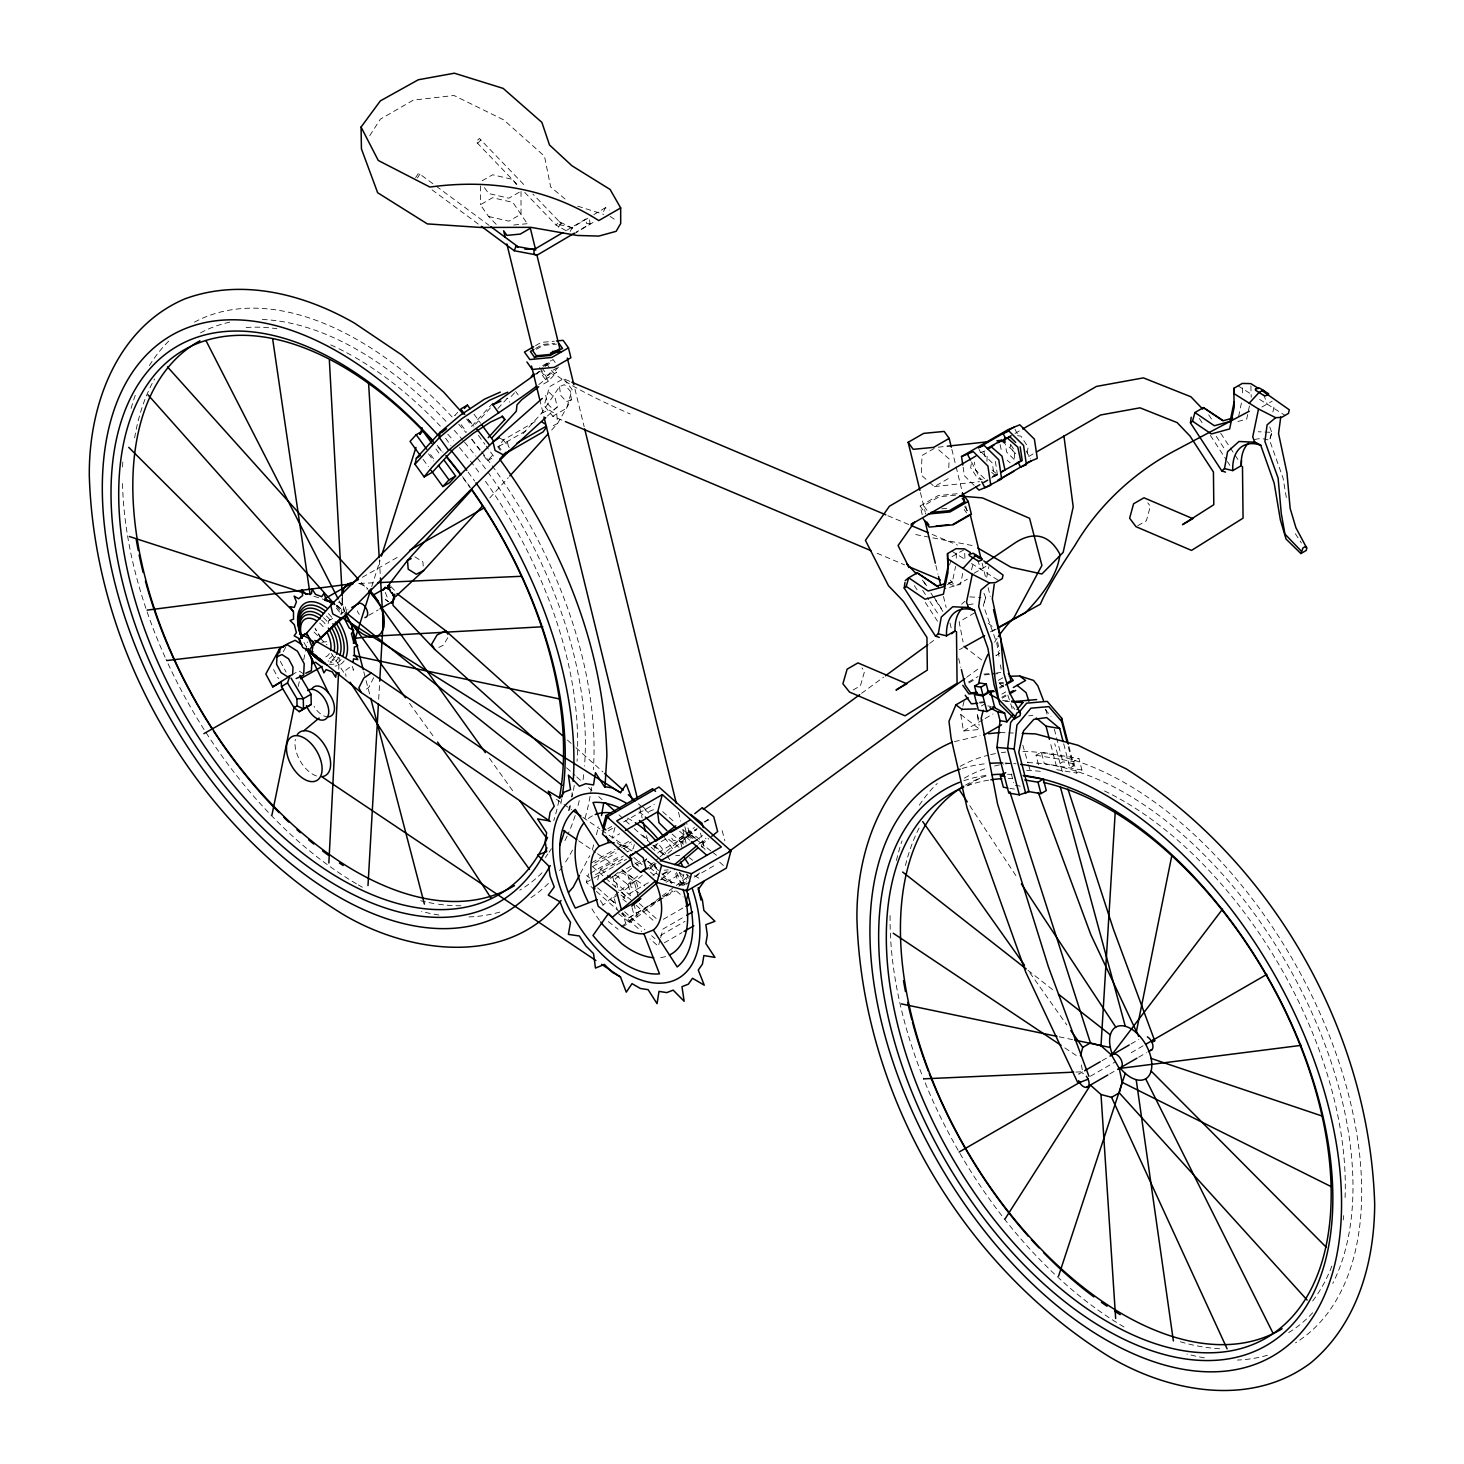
<?xml version="1.0" encoding="UTF-8"?>
<svg xmlns="http://www.w3.org/2000/svg" width="1464" height="1464" viewBox="0 0 1464 1464"><rect width="100%" height="100%" fill="white"/><g stroke="black" fill="none" stroke-linecap="round" stroke-linejoin="round"><path stroke-width="0.75" stroke-dasharray="5 3.75" d="M948.782 467.693L949.148 458.982L937.637 448.899M986.937 461.38L987.194 454.865M1014.314 458.324L1014.57 451.809L1006.354 444.599M338.751 669.213L339.337 657.812M341.551 614.496L342.594 593.981M378.682 699.298L379.597 683.395M1063.706 743.84L1069.946 767.959L1073.24 766.075L1073.423 763.641L1068.921 746.274M971.273 463.905L970.669 467.803L977.879 478.765L982.216 479.368M1027.234 452.962L1028.131 447.124L1020.939 436.162L1014.406 435.247M298.272 686.47L299.626 679.79M303.725 659.788L307.367 642.001M947.263 584.703L952.387 581.757L955.571 566.44M962.745 573.412L960.457 584.337L944.189 588.821M986.681 577.274L988.895 566.55M1238.617 416.508L1241.801 401.173M1249.433 405.967L1246.706 419.088L1236.531 421.888M1272.911 412.006L1274.687 403.442M960.768 714.487L979.874 729.438L963.477 731.012L960.768 714.487L962.324 708.265M962.836 706.197L964.392 699.975M592.389 849.632L594.11 843.246M596.379 834.736L598.666 826.227M594.695 889.819L586.314 882.408L588.62 873.807M597.66 879.919L600.551 869.159L623.353 856.001M614.99 827.38L612.117 838.14L619.711 833.748M634.315 844.655L633.29 848.516L627.47 851.883M660.063 939.815L658.342 946.275L649.961 938.845M660.648 937.674L662.954 929.054L684.658 916.519M661.453 879.26L681.016 884.768L683.908 874.008M949.532 565.049L951.911 556.704L965.856 548.652M971.456 569.807L973.249 563.548M998.997 656.293L996.819 643.337L983.369 605.492L985.675 597.623L983.552 592.261M1286.325 497.504L1283.068 478.088L1269.599 440.243L1271.905 432.374L1258.271 431.752M985.675 597.623L983.369 605.492M1254.483 439.658A49.392 28.511 60 0 1 1269.434 440.335L1271.905 432.374M371.728 586.607L380.018 560.511M603.552 211.493L605.474 207.668L609.317 210.084M373.686 677.722L368.708 687.531L365.012 690.056M580.439 873.349L589.754 855.69M283.302 651.681L286.56 645.734M570.228 231.404L572.424 227.414L591.877 215.794M522.941 433.673L541.424 413.379L559.523 386.661L564.39 384.629L570.301 391.126L571.363 399.654L557.546 423.553L551.397 430.325M447.783 637.718L443.409 645.167L438.212 647.71M369.733 135.676L380.347 119.17L413.342 100.119L453.986 95.489L503.781 119.92L544.498 156.245L550.665 186.989L567.758 201.245M415.63 177.675L418.118 173.813L419.912 174.125L434.479 184.903M417.423 177.968L419.912 174.125M643.94 863.01L647.838 857.465M654.317 848.242L656.915 844.545M501.017 449.576L498.62 446.575L503.287 439.969L537.928 419.967M565.982 230.653L556.1 225.108L559.047 221.467L575.846 230.086M558.296 227.249L561.243 223.589L532.914 194.072M489.818 497.925L508.283 477.648M457.738 412.299L454.682 415.63L458.012 413.708M492.892 403.131L471.774 426.17L475.873 423.791L490.788 407.523M497.925 408.493L507.093 398.519L509.728 402.143M514.541 392.828L511.028 396.671L506.983 398.464M543.437 366.384L551.324 360.382M536.776 374.198L539.466 371.27L545.432 379.487L538.587 384.703M545.084 366.403L549.256 361.864L541.515 366.329M555.204 362.45L552.989 359.412L548.744 364.042L542.028 367.922L547.554 375.553L551.8 370.904L556.851 367.995M545.432 379.487L556.723 372.149L548.396 381.226L540.655 385.691M558.534 367.025L554.27 371.655L547.554 375.553M483.541 455.377L487.475 460.794L493.606 454.115M516.865 184.226L476.056 141.697L479.387 138.44L525.045 185.873M480.979 139.94L477.648 143.198L476.056 141.697M547.426 416.032L557.308 406.974L555.185 398.3L549.366 392.517L545.688 395.426L547.829 404.101L553.648 409.883L557.308 406.974M961.628 604.248L964.886 601.301M618.741 892.143L602.692 905.411M620.443 890.679L639.292 874.612M649.558 865.846L658.123 858.544M659.843 857.081L687.238 833.711L688.702 839.22M642.348 875.216L621.797 892.729L633.253 901.678M649.192 869.36L656.055 863.522M668.042 853.292L697.157 828.459M662.606 874.886L667.749 870.513M660.538 879.864L670.805 871.098M701.64 844.801L708.485 838.964M614.24 875.527L620.37 870.623M631.588 868.445L627.104 872.032L631.076 886.928L640.903 894.596M681.931 847.363L679.479 838.195L694.503 827.489M694.503 838.122L689.599 834.279L682.133 840.245L683.267 844.508M704.989 822.109L708.064 819.657L711.577 822.402M699.078 838.25L702.519 835.487M698.566 844.216L706.051 838.25M622.182 913.024L628.532 917.965L661.014 898.072M621.12 926.877L660.41 897.286M621.999 927.023L629.758 922.558L662.881 897.432M690.276 881.163L685.097 885.299L677.173 879.114L674.428 868.793M536.044 373.887L539.466 371.27M662.24 895.931L687.897 876.753M664.711 896.059L672.049 890.588M679.369 885.098L686.707 879.626M861.546 693.332L883.634 677.137M929.658 643.41L935.185 639.365M696.022 875.655L699.701 872.965M966.661 677.32L979.544 667.859M996.124 655.726L999.802 653.017L995.923 655.268M652.962 875.252L656.659 872.727M593.817 214.641L605.474 207.668M573.65 234.075L594.256 221.741M566.659 230.324L585.82 219.014L589.498 219.582L590.065 223.9L576.377 231.989M482.15 180.786L492.581 174.765L512.876 179.468L516.371 184.501M496.204 224.34L488.555 216.452L480.412 204.74L492.581 197.713L512.876 202.416L528.01 224.742M519.281 192.187L508.85 198.207L488.555 193.504L483.907 186.806M535.549 345.65L541.094 342.448L554.307 341.185M535.604 348.469L542.54 344.461L554.618 343.308M536.483 349.274L543.217 345.394L556.558 344.113M533.189 375.406L540.911 370.941L548.396 381.226M569.789 381.354L563.475 378.682L549.512 386.734L544.151 405.528L552.733 416.252L563.274 420.699M498.62 446.575L525.558 431.02M552.733 416.252L566.678 408.2L572.058 389.406L563.475 378.682M487.475 460.794L494.137 456.951L486.268 446.117M328.906 620.699L332.694 618.522M340.252 614.148L347.975 609.701M368.818 615.319L378.206 609.902M291.775 674.996L298.857 670.841L303.89 674.062M934.233 448.46L922.027 455.505L921.24 475.086L927.81 480.851M979.087 449.43L980.77 452.669L984.595 450.473M1014.991 433.454L1020.811 430.105M929.457 482.297L934.398 486.615L948.343 478.563M922.21 514.614L920.124 506.032L938.296 495.527L957.987 493.661M992.299 476.678L998.027 473.384M997.039 474.373L993.233 476.587L997.405 474.848L995.355 461.142M991.567 477.941L997.423 474.556L991.403 469.34M1028.698 456.493L1034.536 453.126M997.405 474.848L994.312 476.623L992.263 462.935L981.85 452.724M973.999 573.284L985.931 566.385M1261.95 407.029L1272.179 401.136M948.8 583.532L955.132 586.204L967.338 579.158M974.621 612.867L959.121 621.816L963.074 641.909M607.816 828.716L611.696 826.483M608.255 830.857L614.02 827.526M623.609 821.981L654.335 804.248M853.146 690.002L860.393 685.829L864.602 671.226L861.948 667.895M1137.748 525.704L1146.385 520.708L1150.356 506.251L1147.794 502.866M591.749 862.717L615.045 849.266M616.985 848.15L628.623 841.434M594.768 862.973L619.73 848.571M621.651 847.455L631.24 841.928M592.792 866.505L616.088 853.054M623.847 848.571L631.625 844.087M590.578 873.166L619.693 856.367M595.519 874.703L624.634 857.904M586.314 882.408L626.629 859.13M653.603 846.027L667.163 838.195L679.022 847.308M704.184 821.89L708.064 819.657M611.129 877.595L633.93 864.419M635.833 863.339L639.64 861.143M679.479 838.195L694.997 829.246M684.859 826.757L687.128 835.267L696.809 829.685M636.547 864.913L640.482 862.644M642.44 861.509L648.332 858.105M658.159 852.432L689.599 834.279M968.528 682.023L978.062 676.514M650.528 866.651L656.384 863.266M969.003 682.883L974.768 679.552M615.905 875.252L628.239 884.878L635.998 880.413L638.432 889.581M700.506 843.099L708.265 838.616M617.918 894.98L610.177 899.445L616.71 904.551M998.393 680.339L1003.481 677.393M648.387 882.682L623.024 897.322L626.189 899.811M662.039 874.795L667.895 871.428M999.381 687.385L1005.146 684.054M999.912 688.226L1003.737 686.012M666.12 882.261L679.863 874.319M981.392 705.959L984.796 704.001M1001.888 694.119L1005.695 691.923M1001.797 697.285L1005.64 695.071M1002.328 698.127L1006.152 695.912M681.016 884.768L686.653 881.511M694.174 877.174L716.738 864.144M678.765 886.196L686.524 881.712M662.954 896.938L672.726 891.302M682.48 885.683L686.378 883.414M628.532 917.965L675.343 890.936M963.477 731.012L983.149 719.648M985.126 718.513L992.995 713.956M663.32 919.319L683.999 907.387M660.593 935.441L685.024 921.332M664.253 942.853L682.023 932.586M979.892 778.207L965.783 786.351A314.559 181.609 60 0 1 990.908 779.781M1038.488 764.739L1036.018 755.204L1041.325 752.148L1078.968 758.572L1081.933 770.009L1076.626 773.065L1056.697 769.661M1073.423 763.641L1062.827 761.829L1056.276 765.617L1050.017 741.516M1036.018 755.204L1073.643 761.628L1078.968 758.572M1082.573 1071.941L1078.675 1074.192A7.924 4.575 60 0 1 1083.525 1073.753M1102.081 1060.668L1108.047 1057.228M1131.032 1043.96L1138.846 1039.458M1090.351 1076.278L1115.788 1061.583M1131.196 1052.689L1144.427 1045.058M1109.73 1073.917L1115.678 1070.477M1138.681 1057.209L1146.477 1052.689M362.413 577.255L399.855 555.917M330.004 662.003L337.873 657.519M959.414 649.705L963.275 647.546M992.354 631.295L996.234 629.117M990.451 631.826L996.435 628.514M541.424 413.379L548.762 409.755L556.832 414.824L557.546 423.553L550.189 427.195M571.363 399.654L566.495 401.685L560.584 395.17L559.523 386.661M980.77 452.669L984.961 450.93M653.493 809.702L648.131 811.898L641.891 805.676M663.284 873.66L669.249 871.336M948.452 582.837L952.387 581.757M954.418 741.626L980.056 735.697M1028.698 715.859L1032.98 715.256M321.824 642.275L328.558 641.47M938.241 447.197L945.012 446.465M934.398 486.615L979.508 481.674M513.736 224.999L527.095 223.718M955.571 495.18L939.174 496.735L923.674 505.702L927.426 510.936M941.736 508.813L947.977 508.209M983.973 674.117L994.495 673.111M996.6 672.909L1000.809 672.507M984.54 674.922L990.762 674.337M992.848 674.135L1001.156 673.33M999.015 682.81L1003.224 682.407M999.436 683.633L1003.59 683.231M979.398 702.208L985.638 701.604M979.782 703.031L986.096 702.427M675.691 855.69L679.79 855.287M664.198 870.22L668.298 869.836M1075.912 1072.069L1082.719 1071.758L1081.109 1063.852M359.54 583.422L373.174 582.818M1000.04 732.531L1013.344 733.043M969.79 596.909L980.99 597.422M1002.547 700.487L1009.3 700.927M1004.871 701.348L1009.391 701.659M684.146 841.928L673.147 840.336L669.963 835.432M590.065 223.9L586.387 223.315L585.82 219.014M987.797 705.923L991.22 706.508M1081.933 770.009L1044.29 763.586L1041.325 752.148M1015.302 785.29L1021.945 786.424M1009.977 788.346L1014.406 789.114M915.695 534.561L973.981 545.852M1059.186 1036.823L1072.526 1039.605M488.555 216.452L508.85 221.155L521.019 214.147L521.019 191.18M559.028 224.523L572.607 227.707M577.658 206.15L603.626 214.348M313.845 596.232L324.697 599.746M887.916 515.731L908.979 524.624M932.147 534.415L957.438 545.084M877.174 553.282L904.569 564.848M499.151 437.791L507.404 442.165L509.472 450.711M338.513 602.107L345.101 605.602L346.657 612.007M385.361 599.764L388.454 601.484M694.467 875.655L700.341 878.986M1238.032 385.874L1252.379 394.877M1259.626 399.416L1285.081 415.392M951.783 551.123L966.149 560.126M971.529 563.512L998.851 580.641M414.843 556.814L422.895 561.902L423.608 570.612M1064.804 1047.858L1078.016 1056.679M610.122 216.398L617.168 221.101M556.43 799.307L562.103 803.169M563.988 804.468L571.546 809.629M582.892 817.351L599.892 828.953M601.796 830.253L632.027 850.877M647.143 861.18L656.586 867.621M578.609 840.812L595.628 852.414M597.513 853.713L614.514 865.316M622.072 870.458L644.746 885.94M436.309 186.257L489.122 225.383M432.063 189.844L479.552 225.017M988.182 623.261L994.953 628.477M970.742 651.572L982.6 660.667M663.284 876.899L671.756 883.414M688.684 830.838L702.775 841.855L704.953 849.998M695.766 838.378L689.434 833.437L686.671 823.116M696.15 839.384L701.055 843.227L702.189 847.491M710.809 850.859L703.763 845.35L700.487 833.126M712.565 852.231L717.854 856.367M687.128 835.267L692.033 839.11M689.379 857.721L692.655 860.265M621.889 869.396L635.998 880.413M620.956 894.998L627.489 900.104M622.877 899.225L626.409 901.989M618.302 913.609L629.758 922.558M608.31 921.606L618.119 929.274M1027.984 970.303L1054.83 991.366M336.958 605.419L344.113 611.129M999.674 683.743L1004.158 687.366M1007.141 460.245L1010.16 462.862M991.604 472.232L996.526 476.55M662.698 811.678L674.428 822.073M682.81 829.502L692.856 838.414M701.238 845.844L706.252 850.291M719.648 862.168L726.345 868.115M679.625 831.259L689.745 840.226M642.769 835.267L647.875 839.805M654.683 845.844L664.894 854.903M687.037 874.52L692.143 879.059M651.151 847.272L657.812 853.183M679.461 872.379L686.122 878.29M648.369 861.527L660.282 872.105M661.984 873.605L673.898 884.183M649.87 867.42L659.861 876.296M661.527 877.76L666.523 882.206M676.514 891.064L683.194 896.975M617.113 842.569L632.1 855.873M633.766 857.355L642.11 864.73M650.437 872.123L655.433 876.552M634.845 862.863L639.951 867.383M336.409 605.236L342.43 610.579M600.551 869.159L605.602 873.642M607.286 875.143L630.893 896.078M639.329 903.544L656.201 918.514M592.609 866.688L619.4 890.441M621.065 891.924L627.782 897.871M636.145 905.301L654.573 921.643M586.698 875.417L589.699 878.071M597.623 887.861L616.179 904.313M624.597 911.779L644.837 929.732M651.59 935.716L654.957 938.699M596.36 891.32L619.821 912.109M621.486 913.591L641.58 931.415M567.428 740.07L574.199 746.128M575.883 747.647L602.948 771.949M638.45 803.827L651.974 815.96M672.251 834.187L682.407 843.301M566.623 767.813L575.059 775.408M576.761 776.927L581.83 781.483M588.601 787.541L591.968 790.578M598.739 796.654L602.125 799.692M619.016 814.881L632.558 827.014M634.241 828.533L651.151 843.722M652.834 845.24L662.991 854.336M559.047 221.467L561.243 223.589M1015.778 453.712L1010.91 448.936L1010.27 444.653M1013.985 459.293L1006.555 451.992L1005.384 444.159M984.467 478.655L975.536 469.889L974.384 462.075M974.164 485.353L964.41 475.782L963.129 467.217M314.046 632.045L326.948 644.892M336.409 608.164L341.807 614.88M524.716 192.406L556.1 225.108M391.034 586.643L394.585 590.431M361.242 582.489L367.354 589.278M467.748 418.978L473.769 425.713M336.354 606.297L342.448 613.123M1045.241 709.582L1051.006 716.244M503.287 439.969L509.307 447.508M950.228 580.073L955.132 586.204M546.273 363.292L551.8 370.904A176.943 20.148 20.1 0 0 630.124 413.946M539.576 367.446L547.042 377.73M515.712 391.547L518.11 394.841M474.007 414.147L480.576 423.188M497.632 446.666L500.249 450.29M468.681 419.802L473.933 427.012M466.577 419.015L471.829 426.244M478.38 435.284L484.95 444.306M461.233 424.67L466.485 431.898M471.737 439.127L482.242 453.565M445.587 438.212L450.894 445.514M435.943 448.954L441.195 456.182M430.599 454.59L434.534 460.007M428.513 453.822L433.747 461.05M423.133 459.422L428.44 466.723M409.517 703.324L434.845 738.405M964.611 506.617L967.96 511.302M964.081 509.399L966.569 512.894M920.124 506.032L925.98 514.23M1012.704 706.526L1014.698 709.326M653.548 864.529L656.915 869.232M489.36 758.169L513.26 791.548M1029.832 972.736L1066.853 1024.983M969.772 805.676L1017.608 878.217M1295.329 533.719L1301.423 542.998M1010.727 444.672L1015.54 451.973M1208.715 414.843L1212.576 420.607M1220.738 433.307L1238.745 460.776M1216.255 436.29L1224.801 449.411M1199.364 418.521L1203.024 424.139M1210.362 435.375L1226.228 459.733M1227.436 461.599L1229.888 465.351M924.095 581.903L926.584 585.728M934.05 597.202L942.779 610.598M922.466 580.092L926.09 585.637M930.903 593.03L934.508 598.556M935.716 600.405L942.926 611.495M922.704 590.321L928.798 599.673M930.024 601.558L938.57 614.66M914.36 585.637L918.019 591.255M925.34 602.509L937.546 621.23M321.348 638.139L315.108 628.568L320.616 638.139M331.34 653.456L345.083 674.501M600.35 900.598L605.053 907.863M280.301 661.325L286.084 672.086M273.567 669.524L278.508 678.729M1014.936 429.208L1018.029 435.137M1026.264 450.967L1030.381 458.873M971.51 461.983L980.789 479.789M339.19 600.899L344.388 611.074M385.27 592.426L387.685 598.41M352.165 666.34L353.684 670.183L349.201 667.547L345.193 670.75L346.016 676.331M1269.782 427.012L1271.722 432.374M1263.798 394.585L1267.055 404.082M977.568 559.834L980.825 569.331M1007.818 695.071L1009.977 701.567M1062.333 771.729L1054.739 743.712M978.776 719.08L976.872 713.096L979.123 725.357M1010.709 703.727L1012.612 710.278M1022.805 745.194L1027.893 762.653M1028.533 764.83L1030.455 771.382M722.155 830.655L724.881 840.848M638.249 896.7L634.26 881.786L622.822 872.837L615.337 878.821L617.607 887.33M633.821 903.8L637.224 916.592L625.604 923.308L622.749 912.658M628.239 884.878L630.691 894.065M632.045 907.643L633.692 913.829M612.702 876.753L615.411 886.946M614.331 898.713L617.168 909.364M1073.643 761.628L1076.626 773.065M1068.281 746.969L1073.24 766.075M1054.373 729.273L1062.827 761.829M1045.754 709.216L1047.437 715.695M1011.331 773.925L1013.619 782.691M363.786 671.775L365.524 678.418M366.092 680.614L369.568 693.899M982.124 563.201L985.382 576.505M988.109 587.595L990.268 596.47M951.838 449.338L955.589 464.637M956.12 466.815L961.994 490.843M965.728 506.068L967.301 512.492M920.453 492.581L925.248 512.126M935.844 565.36L938.021 574.236M943.457 596.397L946.165 607.487M949.971 623.024L951.6 629.666M958.646 658.489L960.823 667.364M574.931 389.058L584.154 426.719M678.509 812.246L680.687 821.103M682.846 829.978L686.104 843.264M539.649 399.233L543.455 414.733M639.439 806.92L642.147 817.992M646.502 835.724L647.582 840.153M1000.095 444.544L1001.797 452.413M983.936 451.662L985.62 459.531M997.606 641.873L999.363 650.785M654.737 862.772L656.494 871.702M1000.461 664.912L1001.175 669.231M379.341 559.779L380.311 575.663M342.338 597.477L342.704 604.321M1250.878 385.892L1251.244 397.238M1242.424 387.868L1242.643 394.566M964.721 553.41L964.941 560.218M956.193 553.136L956.413 559.834M480.412 185.965L480.412 204.74M994.605 642.22A119.517 87.419 -33.2 0 1 997.112 638.322M328.485 716.811A16.891 9.754 60 0 1 314.065 706.288M316.48 775.975A25.217 14.549 60 0 1 295.362 739.393M665.608 956.541A79.568 45.951 60 0 1 659.514 957.712M599.435 920.27A79.568 45.951 60 0 1 590.248 905.813M588.272 818.559A79.568 45.951 60 0 1 593.341 815.375M627.416 818.12A79.568 45.951 60 0 1 633.363 821.414M659.514 845.186A79.568 45.951 60 0 1 665.754 853.64M666.962 855.415A79.568 45.951 60 0 1 670.384 860.887M676.478 872.416A79.568 45.951 60 0 1 681.675 885.116M306.507 646.74A35.301 20.368 60 0 1 303.432 641.415M344.168 660.813A35.301 20.368 60 0 1 335.036 666.083M341.075 659.441A32.464 18.739 60 0 1 329.052 664.162M328.284 613.581A32.464 18.739 60 0 1 332.676 618.375M323.452 617.698A27.175 15.683 60 0 1 328.101 622.603M335.659 656.147A27.175 15.683 60 0 1 328.101 661.051M319.701 623.133A21.521 12.426 60 0 1 323.379 627.013M329.382 653.584A21.521 12.426 60 0 1 323.379 657.464M321.641 620.169A24.705 14.256 60 0 1 325.868 624.634M332.749 655.122A24.705 14.256 60 0 1 325.868 659.569M326.399 615.978A29.994 17.312 60 0 1 330.443 620.407M338.806 657.428A29.994 17.312 60 0 1 330.443 662.826M639.054 811.825A104.127 60.116 60 0 1 643.757 815.686M664.455 837.518A104.127 60.116 60 0 1 673.586 850.364M686.579 874.228A104.127 60.116 60 0 1 688.355 878.345M679.241 872.343A94.044 54.296 60 0 1 684.676 885.171M620.114 844.399A50.014 28.877 60 0 1 630.673 850.2M968.235 604.907A49.392 28.511 60 0 1 976.415 604.065M344.827 611.421A29.847 17.239 60 0 1 341.99 597.605M358.735 583.422A29.847 17.239 60 0 1 367.793 588.711M499.773 912.09A333.481 192.534 60 0 1 467.711 916.958M438.925 915.018A333.481 192.534 60 0 1 421.504 911.413M362.358 887.202A333.481 192.534 60 0 1 358.259 884.878M356.411 883.78A333.481 192.534 60 0 1 166.018 659.258M165.103 657.245A333.481 192.534 60 0 1 122.519 482.937M122.592 467.034A333.481 192.534 60 0 1 122.903 460.08M131.101 408.401A333.481 192.534 60 0 1 135.914 393.542M149.383 365.616A333.481 192.534 60 0 1 171.197 338.806M194.474 322.135A333.481 192.534 60 0 1 452.651 417.551M458.671 424.176A333.481 192.534 60 0 1 466.064 432.649M471.884 439.566A333.481 192.534 60 0 1 480.247 449.979M481.601 451.699A333.481 192.534 60 0 1 490.916 464.033M492.215 465.827A333.481 192.534 60 0 1 593.341 769.661M591.474 787.486A333.481 192.534 60 0 1 590.486 793.946M590.083 796.288A333.481 192.534 60 0 1 584.813 818.943M572.497 850.072A333.481 192.534 60 0 1 563.677 864.895M562.487 866.633A333.481 192.534 60 0 1 558.534 871.958M548.433 883.378A333.481 192.534 60 0 1 529.803 898.457M460.94 905.759A321.165 185.434 60 0 1 438.248 904.185M433.875 903.508A321.165 185.434 60 0 1 427.616 902.318M425.53 901.879A321.165 185.434 60 0 1 419.18 900.36M134.615 437.919A321.165 185.434 60 0 1 154.598 378.993M200.513 332.859A321.165 185.434 60 0 1 231.275 321.86M262.294 319.5A321.165 185.434 60 0 1 446.685 422.09M454.243 430.325A321.165 185.434 60 0 1 463.136 440.536M464.6 442.274A321.165 185.434 60 0 1 475.892 456.182M477.246 457.903A321.165 185.434 60 0 1 486.56 470.273M487.878 472.067A321.165 185.434 60 0 1 584.502 766.056M583.678 774.694A321.165 185.434 60 0 1 582.873 781.026M579.25 800.625A321.165 185.434 60 0 1 577.621 807.103M575.169 815.466A321.165 185.434 60 0 1 568.087 834.041M567.117 836.127A321.165 185.434 60 0 1 564.079 842.239M541.991 872.8A321.165 185.434 60 0 1 519.775 890.167M246.135 327.515A314.559 181.609 60 0 1 276.897 328.705M330.754 344.9A314.559 181.609 60 0 1 336.885 347.755M338.916 348.743A314.559 181.609 60 0 1 353.208 356.319M355.24 357.49A314.559 181.609 60 0 1 440.353 426.152M447.783 434.186A314.559 181.609 60 0 1 453.639 440.774M459.403 447.508A314.559 181.609 60 0 1 480.155 473.915M485.462 481.29A314.559 181.609 60 0 1 577.072 761.243M574.291 785.399A314.559 181.609 60 0 1 572.021 796.983M569.789 805.95A314.559 181.609 60 0 1 567.886 812.447M551.397 848.663A314.559 181.609 60 0 1 549.073 852.231M547.865 853.951A314.559 181.609 60 0 1 545.249 857.556M437.077 445.331A321.165 185.434 60 0 1 442.988 452.175M462.459 476.569A321.165 185.434 60 0 1 470.31 487.329M561.755 798.868A321.165 185.434 60 0 1 560.529 805.621M438.065 447.252A314.559 181.609 60 0 1 442.421 452.266M463.356 478.435A314.559 181.609 60 0 1 470.036 487.585M558.9 800.534A314.559 181.609 60 0 1 553.776 820.59M468.114 472.103A333.481 192.534 60 0 1 474.665 481.052M572.168 792.536A333.481 192.534 60 0 1 571.619 796.947M570.338 805.566A333.481 192.534 60 0 1 569.514 810.269M965.581 785.088A314.559 181.609 60 0 1 987.962 775.408M1026.667 770.393A314.559 181.609 60 0 1 1042.258 771.583M1104.496 790.944A314.559 181.609 60 0 1 1345.068 1197.552M1343.714 1215.632A314.559 181.609 60 0 1 1343.183 1220.006M1331.874 1266.031A314.559 181.609 60 0 1 1311.506 1302.503M1219.604 1348.728A321.165 185.434 60 0 1 1178.245 1341.152M905.429 865.535A321.165 185.434 60 0 1 920.069 826.099M964.373 778.171A321.165 185.434 60 0 1 986.059 768.399M994.55 766.001A321.165 185.434 60 0 1 1003.316 764.226M1005.567 763.897A321.165 185.434 60 0 1 1012.338 763.11M1027.673 762.616A321.165 185.434 60 0 1 1284.697 960.018A321.165 185.434 60 0 1 1332.752 1283.416M1312.677 1312.751A321.165 185.434 60 0 1 1287.405 1333.356M1008.202 778.5A314.559 181.609 60 0 1 1012.557 778.537M963.824 780.733A321.165 185.434 60 0 1 987.651 775.225M1007.506 774.255A321.165 185.434 60 0 1 1012.008 774.419M1267.403 1355.261A333.481 192.534 60 0 1 1237.464 1360.056M1204.396 1357.842A333.481 192.534 60 0 1 1186.92 1354.017M1124.023 1326.97A333.481 192.534 60 0 1 923.272 1078.071M921.661 1074.009A333.481 192.534 60 0 1 890.149 912.548M896.426 860.503A333.481 192.534 60 0 1 902.044 840.867M919.301 805.2A333.481 192.534 60 0 1 937.253 783.441M960.11 766.404A333.481 192.534 60 0 1 988.529 755.131M990.634 754.619A333.481 192.534 60 0 1 999.198 752.953M1001.376 752.642A333.481 192.534 60 0 1 1005.768 752.093M1022.933 751.343A333.481 192.534 60 0 1 1316.795 1006.152A333.481 192.534 60 0 1 1295.512 1342.836M962.159 768.49A333.481 192.534 60 0 1 985.62 763.732M1004.981 763.037A333.481 192.534 60 0 1 1016.071 763.787M388.344 601.667A7.924 4.575 60 0 1 385.544 599.197M328.156 623.499A7.924 4.575 60 0 1 333.755 620.26M359.302 614.349A7.924 4.575 60 0 1 357.253 610.799"/><path stroke-width="1.5" d="M938.387 586.826L917.196 572.863L908.668 577.786L906.253 586.423L925.102 599.234L943.42 594.183L947.958 572.332L947.519 553.593L956.047 548.671L964.575 548.872L970.376 552.514M1258.546 388.472L1250.805 383.623L1242.296 383.422L1233.768 388.344L1233.768 393.468L1258.528 409.005L1275.638 417.679L1281.677 417.35L1288.485 413.415L1289.272 409.792L1262.426 390.906M562.817 232.593L534.067 249.557L533.976 254.26L537.251 255.084L574.419 233.142M1191.202 417.222L1190.452 422.84L1221.745 470.859L1224.508 468.608L1232.743 470.603L1241.271 465.68L1241.49 460.483M276.952 656.824L276.586 664.29L281.033 672.58L287.676 676.826L292.635 674.556L293.001 667.09L288.554 658.8L281.912 654.554L276.952 656.824L279.88 648.223L287.639 643.757L295.142 640.317L301.858 644.599M279.661 652.743L279.88 648.223L287.402 644.782L297.467 651.224L304.201 663.778L303.652 675.087L296.149 678.546M328.851 862.973L338.513 673.769M367.995 885.574L378.426 703.836M379.725 681.126L383.495 615.246M1004.798 1219.329L1090.442 1085.135L1101.001 1094.505L1111.56 1097.323L1119.283 1092.876L1122.119 1082.317L1119.283 1068.482L1111.56 1055.105L1101.001 1045.754L1115.257 811.477M550.263 821.487L361.297 692.563L311.759 652.834L313.662 641.671M603.754 802.601L601.521 815.576M604.961 787.174L606.883 755.534C604.083 648.698 562.505 545.12 499.883 459.44M1063.139 741.644L1059.716 728.505L1046.669 717.598L1033.822 719.373L1023.501 730.957L1018.779 752.148L1029.009 791.603L1019.347 794.861L1008.769 793.049L996.929 747.463L1000.058 720.691L997.789 711.925L989.993 707.734M1025.733 793.488L1014.168 748.909L1016.949 725.028L1030.912 708.192L1048.846 706.618L1061.675 721.496L1067.183 742.724M939.284 637.389L935.496 636.108L904.221 588.089L904.953 582.489M994.239 584.282L992.317 598.794L1000.736 638.231L1003.92 673.641L1009.702 693.021L1020.445 713.243L1020.06 715.658L1014.662 718.787L999.839 704.33L994.129 685.115L987.962 648.461L974.493 610.616L968.619 607.468L952.735 606.755L941.315 617.021L938.259 633.857L935.496 636.108M1280.762 416.966L1278.548 433.545L1286.966 472.982L1290.15 508.392L1295.933 527.754L1306.693 547.975L1306.291 550.409L1300.892 553.538L1286.069 539.081L1280.36 519.866L1274.192 483.212L1260.742 445.349L1254.868 442.22L1238.965 441.488L1227.564 451.754L1224.508 468.608M500.34 392.096L484.456 399.178L460.391 415.172L440.243 432.118L439.383 437.608L414.971 464.216L424.194 476.935L432.411 472.195L453.547 449.155L473.275 433.362L490.403 422.126L502.262 416.618L504.824 419.546L488.226 437.645M1014.662 718.787L1016.785 713.151L1019.493 711.596L1020.445 713.243M1300.892 553.538L1303.015 547.902L1305.723 546.346L1306.693 547.975M352.989 662.167L353.538 658.873L357.783 659.587L354.306 654.298L354.306 647.088L357.783 645.807L353.538 641.635L351.415 633.619L353.684 630.49L349.201 627.946L345.193 620.114L346.016 615.484M1136.192 1032.578L1171.767 855.873M271.865 815.411L294.173 706.471M947.519 558.717L972.297 574.254L966.496 602.107L968.436 607.468L974.676 610.525A49.392 28.511 60 0 0 946.513 635.852L938.259 633.857M1234.189 401.722L1230.089 421.431L1214.37 425.75L1194.917 412.537L1192.501 421.175L1190.452 422.84M1258.528 409.005L1252.745 436.839L1254.666 442.201M414.971 464.216L416.38 458.141L440.243 432.118M983.241 710.205L981.173 718.513L997.57 804.011L1048.352 966.679L1088.887 1076.223M353.373 643.355L354.508 639.128L351.671 625.311L346.474 615.136M655.561 791.384L652.56 788.712L605.986 815.613L602.875 827.197L605.876 829.85M643.355 870.403L656.97 882.481L686.872 890.917L726.345 868.115L730.957 850.913L658.946 787.046L607.103 816.967L602.491 834.169L631.442 859.844M625.421 830.454L657.72 811.806L662.314 794.604L721.349 846.942L685.628 867.566L661.71 860.832L616.728 820.938L662.314 794.604M656.97 882.481L661.582 865.279L607.103 816.967M686.872 890.917L691.484 873.697L730.957 850.913M688.245 893.479L686.524 899.921L687.897 905.978M1080.469 1055.819L1082.719 1047.382L1090.442 1042.917L1101.001 1045.754M353.739 643.154L371.033 588.784M381.409 556.174L415.977 447.417M420.131 434.369L422.199 427.854M1058.527 1276.187L1125.267 1073.35M394.841 594.201L392.864 600.075L393.011 605.327L434.735 649.394L563.237 764.775M299.846 675.416L311.045 694.265L311.228 704.477L299.205 711.65L294.063 707.734L281.509 686.634L287.511 682.865L289.268 677.795M537.251 255.084L514.248 250.728L515.987 246.318L534.067 249.557M968.198 697.779L955.901 704.861L948.983 721.294L951.069 738.167L967.082 807.963L1025.752 972.151L1077.486 1082.042L1079.389 1082.61L1088.283 1079.133M579.415 875.326L573.211 887.111L568.508 892.491M279.88 648.223L265.826 674.007L272.725 686.872L280.484 682.407M302.828 636.639L304.823 633.601L307.916 635.321M383.147 590.267L385.142 587.229L389.79 589.809M391.565 603.186L394.548 598.648L392.132 592.664M704.257 881.2L698.273 889.417L702.427 900.122L703.873 910.407L714.944 921.313L705.868 924.681L707.313 934.965L705.868 943.566L714.944 957.419L703.873 955.534L702.427 964.154L698.273 970.065L704.257 985.181L692.509 978.263L688.355 984.174L681.986 986.663L684.146 1001.248L673.147 990.121L666.797 992.61L658.983 991.384L657.062 1003.664L648.131 989.682L640.335 988.456L632.027 983.662L626.263 992.153L620.498 977L612.19 972.206L604.376 964.428L595.464 968.088L593.542 953.613L585.728 945.817L579.378 935.99L568.38 934.398L570.521 922.32L564.171 912.475L560.017 901.769L548.268 895.126L554.252 886.909L550.098 876.204L548.652 865.919L537.581 855.013L546.639 851.645L545.212 841.361L546.639 832.76L537.581 818.907L548.652 820.792L550.098 812.172L554.252 806.261L548.268 791.146L560.017 798.063L564.171 792.152L570.521 789.663L568.38 775.078L579.378 786.205L585.728 783.716L593.542 784.942L595.464 772.663L604.376 786.644L612.19 787.87L620.498 792.664L626.263 784.173L632.027 799.326M361.059 127.075L380.347 100.888L418.301 79.77L454.371 73.2L503.159 88.389L541.9 122.39L549.494 144.973L571.912 165.743L610.122 189.478L620.681 207.943L620.681 223.461L616.161 231.312L598.794 236.088L577.127 235.448L530.92 227.341L480.558 227.451L427.323 223.9L377.657 192.736L361.443 148.925L361.059 127.075L378.279 160.473L429.904 187.063C489.379 178.919 547.774 187.941 598.794 220.588L620.681 207.943M546.639 426.921L543.144 431.862L504.641 454.096M1111.56 1055.105L1222.568 909.107M482.113 506.379L423.608 570.612L395.335 596.836L390.595 591.767L387.868 586.039L407.486 560.456L472.14 489.452M1000.058 720.691L1006.903 721.844L1012.722 714.835M1017.077 709.564L1022.915 702.537L1011.551 701.073M1015.01 717.214L1010.654 722.484L1007.525 749.257L1019.347 794.861M1019.383 711.962L1026.648 703.178L1047.217 701.384L1061.601 718.055L1068.354 744.096M545.761 417.533L509.472 450.711L347.169 614.148L341.021 618.302L314.065 644.233L306.25 633.656L330.699 605.382L493.002 441.945L542.284 398.428M499.846 459.037L506.013 452.266M509.82 475.965L548.305 433.692M311.759 652.834L312.912 651.572M432.008 443.537L422.822 430.892L416.179 434.717L410.048 441.396L420.534 455.853M419.765 434.222L422.822 430.892M464.399 408.456L467.455 405.107L470.072 408.731M424.194 476.935C453.877 437.498 498.401 415.245 536.867 386.002M531.249 376.523L533.939 373.595M431.038 470.31L442.842 486.56L448.972 479.881L455.615 476.056L443.812 459.788M455.615 476.056L449.503 482.736L442.842 486.56M491.904 437.846L516.316 411.219L516.993 404.869L521.678 399.764L538.715 386.807M963.001 568.435L972.81 557.729L976.744 555.46L980.056 558.589L974.255 554.947M1249.231 403.167L1259.058 392.462L1262.975 390.211L1266.287 393.34M561.041 900.506C507.532 967.942 407.669 953.393 342.027 913.756L337.617 910.992C192.937 819.199 96.661 652.468 89.505 481.253L89.322 476.038C88.481 406.352 116.26 328.229 184.665 298.949C241.395 277.977 303.56 293.916 354.343 323.032L401.85 355.02L443.629 392.059L463.228 413.928M306.25 633.656L307.294 632.558M347.169 614.148L316.791 641.635L341.021 618.302L332.786 613.928L330.699 605.382L333.774 603.314M655.762 880.724L612.318 917.288L598.209 906.289L593.323 887.934L631.844 858.691M674.593 864.657L696.864 845.68M633.143 903.233L657.116 882.792M677.667 865.261L698.218 847.729M983.771 560.913L1003.041 575.059L1002.254 578.664L995.429 582.617L989.408 582.928L980.88 590.102L978.666 606.682L991.86 643.355L995.044 678.765L998.704 699.371L1015.046 716.354M1275.638 417.679L1267.11 424.835L1264.914 441.414L1278.109 478.088L1281.274 513.498L1284.953 534.104L1301.276 551.105M303.89 730.737L319.134 718.037M905.21 580.604L908.668 577.786L928.139 590.999L943.859 586.68L947.958 566.989L947.519 553.593M904.221 588.089L906.253 586.423M951.582 633.766L955.04 630.929A49.392 28.511 60 0 1 962.397 608.329M441.616 432.74L446.538 428.787M648.57 867.786L640.774 872.288L632.851 866.102L630.106 855.781L689.892 820.115M694.778 813.655L702.244 807.671L713.7 816.619L717.671 831.534L711.687 836.31M640.774 872.288L645.935 868.152L643.19 857.831L635.266 851.645M631.679 906.106L639.347 899.976M534.323 375.187L492.819 404.759L498.785 412.976M655.671 840.885L675.819 825.842M703.214 809.372L859.697 694.686M885.482 675.782L927.828 644.746M729.163 851.371L964.813 678.656M550.775 795.446L371.252 672.983L363.841 678.033L358.863 687.824L361.297 692.563M985.437 562.981L1014.168 543.492A194.474 66.1 -75.2 0 1 1059.863 554.179A170.666 67.344 -27.6 0 1 1025.312 612.867L998.174 628.038M499.151 437.791L493.002 441.945L495.088 450.491L503.323 454.865L509.472 450.711M272.725 686.872L289.854 676.112M294.063 707.734L297.046 705.849L303.487 708.942L311.228 704.477M299.205 711.65L303.487 708.942L303.286 698.731L290.97 677.997M1001.559 441.414L1011.112 435.705M1001.193 472.25L1004.981 469.926L1001.998 456.164L991.476 447.032L987.596 449.283M1015.046 464.308L1020.719 460.849L1017.755 447.069L1007.232 437.937M911.066 524.258L914.506 522.154L898.072 545.541L907.845 565.067M533.701 346.712L524.46 352.055L529.84 359.558L551.837 357.454L568.471 347.846L563.109 340.343L556.503 340.966M533.866 349.475L530.389 351.488L534.305 356.96L550.391 355.423L562.56 348.414L558.626 342.924M534.287 357.673L537.983 355.551M467.455 405.107L460.812 408.95L464.747 414.367M416.38 458.141L419.107 456.567M517.012 443.061L545.889 426.39M351.744 607.505L359.302 603.15M372.423 595.573L385.544 587.997M380.073 608.823L393.194 601.247A7.924 4.575 60 0 1 391.144 602.418M311.045 694.265L303.286 698.731L296.918 698.694L287.511 682.865M919.923 490.403L908.156 442.329L923.656 433.381L944.17 431.423L949.166 438.413L951.307 447.161M949.166 438.413L933.666 447.362L913.17 449.32L908.156 442.329M962.8 465.076L961.519 456.53L1008.019 429.684L1019.786 424.798L1034.408 439.145L1037.281 458.397L1027.49 462.478M1013.893 427.232L978.245 447.819L984.119 445.367L998.759 459.733L1001.632 478.984L984.906 487.695L981.813 481.766M987.468 448.332L1001.413 440.28L1004.707 443.153M990.323 447.161L994.129 444.965M997.954 442.75L1009.757 436.62L1015.705 442.457M975.921 456.018L889.435 506.215L865.425 540.362L888.483 585.728L903.489 601.411L926.95 637.426L927.334 670.091L896.005 690.056L906.857 683.798L857.959 662.899L847.125 669.176L842.898 683.761L849.541 692.088L905.027 715.804L957.072 683.285L956.486 631.625M1022.75 428.989L1096.463 386.423L1143.421 377.877L1190.909 396.781L1202.713 409.097M1000.864 472.177L1022.22 460.52L1020.17 446.831M911.724 524.039L979.892 484.676M983.79 482.425L987.688 480.174M1036.475 452.01L1100.599 414.989L1139.999 407.834L1177.111 422.584L1189.976 436.016L1213.436 472.012L1213.802 504.696L1182.491 524.661L1192.849 518.677L1143.97 497.797L1133.594 503.781L1129.622 518.219L1136.009 526.692L1191.513 550.409L1243.064 518.164L1242.479 466.504M997.661 480.32L1031.406 460.849M999.821 479.442L1013.765 471.39M962.525 493.039L964.666 501.768L949.166 510.716L930.72 512.492M962.36 493.24L968.216 501.438L950.044 511.942L928.176 514.029M952.899 524.405L970.193 514.413L981.045 558.772M1194.917 412.537L1203.426 407.614L1222.733 420.278M1260.742 445.349L1254.868 442.22M946.513 635.852L955.04 630.929M630.106 855.781L634.004 853.53M647.655 845.643L651.553 843.392M655.451 841.141L667.163 834.37M671.061 832.119L684.731 824.232M610.268 876.113L602.528 880.596L616.619 891.594L621.505 909.949L640.884 898.768M660.282 861.015L697.358 839.622M974.566 686.104L979.928 682.993L986.279 684.091L988.328 692.033L982.966 695.126L976.616 694.046L974.566 686.104L980.917 687.183L986.279 684.091M982.893 695.986L990.634 691.539L994.66 707.094L986.937 711.559L978.373 710.095L974.329 694.522L982.893 695.986L986.937 711.559M1007.067 682.956L1010.892 680.742L993.525 609.774M1005.64 684.914L1013.271 680.504L1008.348 673.623M1013.308 687.531L1025.587 680.449L1019.621 675.984L1009.3 676.295M1009.483 692.856L1013.326 690.642M1009.959 693.716L1015.687 690.404M952.277 742.12C883.872 771.4 856.111 849.523 856.934 919.227L857.117 924.443C864.291 1095.639 960.549 1262.371 1105.229 1354.182L1109.657 1356.945C1169.59 1392.502 1251.153 1407.526 1310.701 1362.929C1357.219 1324.28 1374.495 1262.462 1374.678 1203.92L1374.495 1198.723C1367.339 1027.508 1271.063 860.777 1126.383 768.984L1078.09 745.304L1035.524 733.903L1022.22 733.391M685.884 906.308L689.636 904.13M983.863 735.038L1001.577 724.808M686.634 915.384L692.563 911.962M683.999 931.452L693.863 925.76M1007.763 787.98L1003.352 787.229L1000.37 775.774L1005.695 772.718M1024.727 779.946L1038.013 782.215L1043.32 779.141L1046.284 790.578L1040.977 793.653L1027.691 791.384M1084.623 1070.751L1100.233 1061.748M1109.986 1056.111L1129.238 1044.985M959.158 1152.022L1080.56 1081.933M1145.653 1044.344L1266.836 974.384M1151.93 1042.386L1154.712 1040.776L1113.39 929.128L1067.915 788.986M1086.325 1087.423L1107.882 1074.979M1117.636 1069.361L1136.888 1058.234M1148.398 1051.591L1152.241 1049.377M324.953 598.575L358.46 579.488M409.7 550.299L484.602 507.624M203.899 733.647L282.717 688.867M300.449 678.802L322.117 666.486M965.215 646.447L984.613 635.614M998.43 627.416L1040.355 604.193A170.666 16.287 -52.7 0 1 1074.905 545.486A194.474 144.387 -38.4 0 1 1174.714 450.784L1249.231 411.238M411.164 558.626L407.486 560.456L408.2 569.185L416.27 574.254L423.608 570.612M305.775 673.202L311.411 670.622L311.942 659.312L306.177 648.552M507.752 392.169L489.562 400.258L461.965 418.594L439.383 437.608L448.606 450.326M492.819 404.759L500.908 401.173M961.519 456.53L973.267 451.644L987.907 466.01L990.78 485.243L979.032 490.129L975.774 486.945M594.878 888.886A50.014 28.877 60 0 1 599.16 846.265L608.585 842.587A50.014 28.877 60 0 1 614.166 842.807M597.184 899.555L575.315 908.101A94.044 54.296 60 0 1 575.315 809.391L599.16 846.265M643.94 933.739L659.514 973.853A94.044 54.296 60 0 1 593.012 935.459L608.585 913.316A50.014 28.877 60 0 0 643.94 933.739L653.347 930.061A50.014 28.877 60 0 0 655.213 881.438M387.868 586.039L389.863 585.38M1232.725 418.118L1222.898 420.827L1203.426 407.614M944.518 583.916L936.667 586.076L917.196 572.863M988.603 733.72L1000.04 732.531M147.114 610.122L353.117 583.66M1119.283 1068.482L1301.221 1045.351M166.676 660.575L283.595 646.777M353.3 638.56L378.041 635.632M947.263 446.209L987.889 441.762M996.911 440.774L1001.413 440.28M552.331 351.506L558.937 350.866M550.537 352.97L560.785 351.982M936.265 525.997L948.745 524.789M976.982 692.307L970.742 692.911L965.16 685.097L961.372 669.579M987.376 691.319L993.617 690.715M977.366 693.131L968.948 693.936L962.8 685.335M989.975 691.923L994.184 691.52M977.678 703.232L971.382 703.836L965.215 695.235M1016.071 701.366L1036.622 699.572M368.562 636.492L542.705 626.757M1014.168 748.909L996.929 747.463M923.674 1078.84L1073.643 1072.16M348.176 583.935L352.714 583.733M377.712 582.635L520.818 576.322M976.305 708.887L961.866 709.326L955.901 704.861M524.881 249.136L535.22 249.283M1011.642 701.805L1022.915 702.537M959.744 496.04L982.399 497.888L1029.558 518.293L1041.911 565.47L1013.802 617.863A119.517 87.419 -33.2 0 0 998.32 636.547M339.392 673.037L336.409 672.562L335.677 677.246L332.273 671.903L326.124 669.615L323.91 672.854L321.714 667.072L315.565 662.259L312.143 663.668L311.411 658.141M991.403 694.54L989.682 694.247L998.924 699.225M994.66 707.094L992.94 706.801L1004.633 713.096L1006.903 721.844M997.789 711.925L1004.633 713.096M1036.237 717.982L1046.028 726.162L1059.716 728.505M1023.391 775.737L1043.32 779.141M1000.37 775.774L1004.798 776.542M901.312 1003.883L1056.971 1036.366M1074.759 1040.081L1110.334 1047.51M353.41 655.543L560.364 699.133M324.935 600.295L333.389 602.564L324.697 599.746M661.582 865.279L691.484 873.697M515.987 246.318L518.256 246.958L490.934 226.737M1152.809 1040.209L1154.712 1040.776M1019.621 675.984L1033.529 680.394L1037.83 685.793L1043.503 700.597M129.29 536.483L307.33 594.128M1151.125 1058.435L1321.937 1115.971M1221.745 470.859L1225.514 472.14M571.893 382.25L885.812 514.834M911.084 525.503L927.938 532.622M565.379 421.595L870.86 550.61M908.778 566.641L940.382 579.982M1122.119 1082.317L1332.13 1187.103M972.297 574.254L989.408 582.928M387.466 585.893L390.559 587.613M977.879 548.103L1011.075 567.263L1041.892 573.998L1063.157 552.386L1073.204 506.892L1063.925 435.888M314.797 640.427L371.252 672.983M342.338 617.771L620.498 792.664M542.138 422.108L545.358 424.139M893.223 933.227L1061.034 1045.333M595.903 960.53L321.714 776.689A25.217 14.549 60 0 0 325.411 746.439A25.217 14.549 60 0 0 297.357 734.507M601.576 964.319L620.498 977M1192.501 421.175L1211.332 433.966L1229.65 428.934L1234.189 407.084L1233.768 388.344M573.449 810.91L581.007 816.07M563.494 830.509L576.725 839.531M481.382 226.371L514.248 250.728M396.964 593.579L445.715 630.764L562.359 735.514M963.952 646.374L967.356 648.973M690.624 814.387L702.079 823.335L703.214 827.599M902.666 872.05L1026.191 968.912M1058.417 994.166L1110.334 1034.883M345.888 612.556L562.103 785.326M1017.096 685.335L1026.044 692.6L1028.936 701.256M657.72 811.806L676.258 828.258M691.429 841.727L706.618 855.177M605.986 815.613L608.969 818.266M604.632 773.468L623.225 790.157M628.294 794.714L635.065 800.79M605.492 802.73L615.649 811.843M128.74 447.362L293.093 611.165M666.797 830.509L658.983 822.713L657.611 812.374M332.273 604.028L326.124 599.234L323.91 593.451L321.714 596.672L315.565 594.384L312.143 589.04L311.411 593.725L306.013 594.219L301.804 589.974L302.627 595.537L298.619 598.739L294.136 596.104L296.423 601.869L294.282 607.414L290.055 606.7L293.514 611.989L293.514 619.199L290.055 620.498L294.282 624.652L296.423 632.668L294.136 635.815L298.619 638.341L300.212 642.422M1151.125 1071.044L1326.311 1247.31M916.354 573.833L907.076 564.152L908.924 567.538M1119.283 1092.876L1307.151 1300.05M167.482 366.897L358.204 579.104M368.873 590.98L378.041 601.173M476.788 429.08L489.379 444.891M147.901 394.749L334.835 604.577M351.561 623.353L357.637 630.179M502.17 415.904L504.824 419.546M481.894 424.981L493.697 441.25M416.179 434.717L426.665 449.173M438.468 465.442L448.972 479.881M352.183 623.938L405.51 697.779M437.516 742.102L529.511 869.47M962.177 498.272L964.666 501.768M926.675 521.916L928.908 525.027M923.272 518.897L929.128 527.095L953.192 524.807L971.382 514.303L968.216 501.438M526.894 361.956L532.256 369.459L554.252 367.354L570.887 357.747L568.471 347.846M369.898 591.255L485.371 752.606M519.885 800.826L546.438 837.92M922.723 821.597L1024.544 965.27M1070.824 1030.583L1082.719 1047.382M959.707 790.395L967.265 801.851M1021.396 883.945L1115.788 1027.106M350.079 682.151L491.227 898.347M684.109 857.3L688.355 863.852M653.347 930.061L677.192 966.935A94.044 54.296 60 0 0 686.195 889.49M447.819 634.15L445.715 630.764L437.041 634.992L431.569 644.306L434.735 649.394M345.047 613.837L351.671 625.311L363.218 669.56M1005.585 438.358L1003.06 433.49L1008.934 431.057L1023.556 445.422L1026.429 464.674L1020.554 467.108L1018.029 462.258M967.393 454.078L970.486 460.007M205.985 340.6L338.147 598.868M1145.653 1078.822L1272.6 1332.35M307.294 649.339L328.485 692.929M1138.699 1036.347L1090.808 934.599L1038.287 792.573M1111.56 1097.323L1227.088 1348.783M312.619 641.012L314.229 645.002M603.662 829.923L593.012 802.473A94.044 54.296 60 0 1 620.425 808.293M606.114 836.255L608.585 842.587M1009.831 791.786L1090.442 1042.917M1060.211 786.406L1125.267 1026.264M1046.028 726.162L1049.45 739.32M1038.013 782.215L1040.977 793.653M980.917 687.183L982.966 695.126M370.721 698.328L424.395 904.075M924.992 521.001L935.313 563.146M938.57 576.45L940.73 585.307M567.337 358.076L573.851 384.629M584.685 428.934L676.35 803.388M535.714 250.161L530.352 228.274L520.251 234.094L506.91 235.375L503.653 230.818L505.263 237.388M536.776 254.535L559.815 348.67L549.732 354.489L536.373 355.77L533.116 351.214L506.855 243.957M531.524 366.037L539.649 399.233M543.986 416.947L637.279 798.045M643.245 822.42L645.404 831.278M698.182 887.696L701.018 900.086M1004.505 438.303L1005.091 442.22M272.743 339.538L310.13 594.695M1136.192 1079.663L1173.378 1340.914M1101.001 1094.505L1115.659 1318.515M368.562 382.763L379.213 557.51M380.457 577.932L383.495 627.873M329.363 360.217L342.21 595.189A29.847 17.239 60 0 1 352.55 582.581M281.289 681.492L281.509 686.634M1061.601 718.055L1061.675 721.496M296.918 698.694L297.046 705.849M978.867 682.901A119.517 87.419 -33.2 0 1 987.98 654.298M307.641 690.587A16.891 9.754 60 0 1 325.484 700.25A16.891 9.754 60 0 1 323.947 719.904A16.891 9.754 60 0 1 306.452 705.648M312.161 688.556A16.891 9.754 60 0 1 330.956 696.535A16.891 9.754 60 0 1 328.485 716.811M653.694 957.731A79.568 45.951 60 0 1 621.596 943.548L603.241 925.23A79.568 45.951 60 0 1 600.697 921.972M588.272 902.08A79.568 45.951 60 0 1 583.935 822.878M595.207 814.551A79.568 45.951 60 0 1 611.092 812.904M635.339 822.677A79.568 45.951 60 0 1 655.195 840.098M683.048 889.343A79.568 45.951 60 0 1 669.414 955.059M326.893 664.802A35.301 20.368 60 0 1 310.075 651.681M301.712 637.737A35.301 20.368 60 0 1 301.694 606.059A35.301 20.368 60 0 1 326.893 608.054M338.605 621.12A35.301 20.368 60 0 1 345.998 657.318M325.191 663.119A32.464 18.739 60 0 1 309.728 651.041M301.73 637.535A32.464 18.739 60 0 1 302.17 608.896A32.464 18.739 60 0 1 325.191 610.909M335.329 621.98A32.464 18.739 60 0 1 342.777 656.238M321.824 660.063A27.175 15.683 60 0 1 308.886 649.943M301.511 636.895A27.175 15.683 60 0 1 302.938 614.258A27.175 15.683 60 0 1 321.824 616.344M331.358 627.214A27.175 15.683 60 0 1 336.537 654.298M316.663 655.909A21.521 12.426 60 0 1 308.154 648.68M301.474 635.596A21.521 12.426 60 0 1 316.663 620.809M327.442 633.272A21.521 12.426 60 0 1 330.59 650.455M320.159 658.672A24.705 14.256 60 0 1 308.392 649.485M302.005 638.414A24.705 14.256 60 0 1 302.828 617.222A24.705 14.256 60 0 1 320.159 618.943M328.357 628.093A24.705 14.256 60 0 1 334.121 651.535M323.526 661.746A29.994 17.312 60 0 1 309.233 650.583M301.858 638.103A29.994 17.312 60 0 1 302.261 611.641A29.994 17.312 60 0 1 323.526 613.508M332.895 623.719A29.994 17.312 60 0 1 339.776 655.378M692.289 888.685A104.127 60.116 60 0 1 648.406 982.033A104.127 60.116 60 0 1 553.484 859.075A104.127 60.116 60 0 1 626.263 803.15M645.313 817.04A104.127 60.116 60 0 1 663.082 835.779M680.54 862.076A104.127 60.116 60 0 1 682.663 866.084M639.402 820.481A94.044 54.296 60 0 1 658.086 839.11M1241.271 465.68A49.392 28.511 60 0 1 1248.627 443.061M1232.743 470.603A49.392 28.511 60 0 1 1260.907 445.257M369.349 590.102A29.847 17.239 60 0 1 382.452 630.709A29.847 17.239 60 0 1 352.55 624.799M343.18 865.535A321.165 185.434 60 0 1 339.41 863.028M328.137 855.104A321.165 185.434 60 0 1 322.538 850.913M313.772 844.033A321.165 185.434 60 0 1 308.703 839.879M300.321 832.687A321.165 185.434 60 0 1 296.991 829.704M288.719 822.073A321.165 185.434 60 0 1 283.833 817.351M279.057 812.612A321.165 185.434 60 0 1 213.506 731.048M212.298 729.182A321.165 185.434 60 0 1 145.43 581.171M143.161 572.461A321.165 185.434 60 0 1 139.135 554.893M138.256 550.537A321.165 185.434 60 0 1 136.262 539.685M514.486 885.592A314.559 181.609 60 0 1 197.969 705.136A314.559 181.609 60 0 1 199.946 340.783M550.263 865.572A333.481 192.534 60 0 1 236.015 810.708A333.481 192.534 60 0 1 125.154 384.337A333.481 192.534 60 0 1 438.523 435.815M450.29 449.466A333.481 192.534 60 0 1 466.796 470.328M475.965 482.864A333.481 192.534 60 0 1 573.193 781.3M564.665 830.582A333.481 192.534 60 0 1 559.706 845.277M546.969 847.766A321.165 185.434 60 0 1 247.16 811.989A321.165 185.434 60 0 1 130.808 397.458A321.165 185.434 60 0 1 432.594 440.298M445.916 455.633A321.165 185.434 60 0 1 461.123 474.793M471.609 489.141A321.165 185.434 60 0 1 562.103 796.819M547.554 837.317A314.559 181.609 60 0 1 255.029 809.574A314.559 181.609 60 0 1 137.433 401.703A314.559 181.609 60 0 1 433.673 442.329M446.721 457.354A314.559 181.609 60 0 1 460.629 474.83M471.353 489.433A314.559 181.609 60 0 1 559.358 798.228M1112.439 1054.592A29.847 17.239 60 0 1 1127.06 1026.85A29.847 17.239 60 0 1 1151.509 1069.196A29.847 17.239 60 0 1 1120.161 1067.988M1120.235 1314.654A321.165 185.434 60 0 1 1114.58 1311.14M1107.04 1306.199A321.165 185.434 60 0 1 1101.386 1302.32M1093.882 1296.903A321.165 185.434 60 0 1 1043.594 1252.653M1039.001 1247.877A321.165 185.434 60 0 1 1031.406 1239.679M1028.405 1236.33A321.165 185.434 60 0 1 929.219 1073.332M928.396 1071.209A321.165 185.434 60 0 1 912.475 1022.238M911.907 1020.042A321.165 185.434 60 0 1 907.68 1002.456M905.447 991.531A321.165 185.434 60 0 1 903.526 980.715M1282.098 1328.763A314.559 181.609 60 0 1 967.558 1151.711A314.559 181.609 60 0 1 963.623 786.241M1023.446 775.481A321.165 185.434 60 0 1 1332.624 1209.831A321.165 185.434 60 0 1 1005.292 1244.583A321.165 185.434 60 0 1 959.762 782.234M992.189 774.731A321.165 185.434 60 0 1 1003.06 774.218M1043.484 782.435A314.559 181.609 60 0 1 1330.319 1216.2A314.559 181.609 60 0 1 1007.177 1235.506A314.559 181.609 60 0 1 963.678 787.193M990.908 779.781A314.559 181.609 60 0 1 1001.76 778.702M1020.573 764.318A333.481 192.534 60 0 1 1341.189 1218.414A333.481 192.534 60 0 1 996.764 1245.956A333.481 192.534 60 0 1 960.128 769.149M989.92 763.348A333.481 192.534 60 0 1 1002.785 762.982M1147.392 1036.878A7.924 4.575 60 0 1 1152.79 1044.784A7.924 4.575 60 0 1 1150.192 1050.548M1086.325 1076.241A7.924 4.575 60 0 1 1087.477 1087.075A7.924 4.575 60 0 1 1078.675 1080.652M1111.835 1055.032A7.924 4.575 60 0 1 1120.637 1058.783A7.924 4.575 60 0 1 1119.484 1068.281M383.495 589.187A7.924 4.575 60 0 1 388.344 588.748M393.194 594.787A7.924 4.575 60 0 1 393.944 598.447M357.253 604.339A7.924 4.575 60 0 1 366.055 608.072A7.924 4.575 60 0 1 364.902 617.57M969.26 554.307L969.26 555.497L978.501 561.279L982.051 559.962L982.417 559.028L973.176 553.227L969.26 554.307M1255.49 389.058L1255.49 390.229L1264.731 396.03L1268.282 394.713L1268.648 393.761L1259.424 387.978L1255.49 389.058M302.499 634.937L299.516 639.494L302.719 647.472L308.922 650.894L311.905 646.356L308.703 638.377L302.499 634.937M286.45 748.342A25.217 14.549 60 0 0 313.186 781.611A25.217 14.549 60 0 0 313.186 745.963A25.217 14.549 60 0 0 286.45 748.342"/></g></svg>
